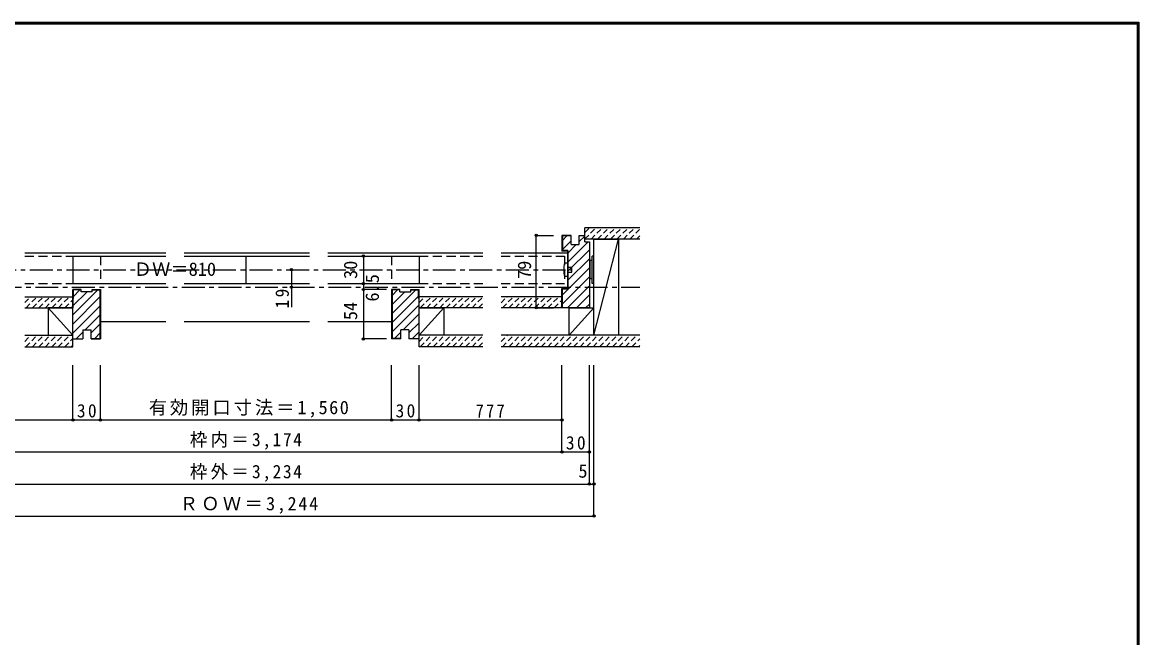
# Model space of a CAD drawing. Units: millimetres, scale not verified. Extents: x -973 to 977, y -718 to 696.
# Drawn here: x -243 to 977, y 24 to 696 of the extents above; entities that cross this region are included whole.
import ezdxf
from ezdxf.enums import TextEntityAlignment as Align

# ---------------------------------------------------------------- set-up
doc = ezdxf.new("R2010")
doc.units = ezdxf.units.MM
doc.header["$LTSCALE"] = 5
doc.header["$PDMODE"] = 32
doc.header["$PDSIZE"] = 2.5
for name, pattern in [('CHAIN1', [8, 5, -1, 1, -1]), ('DASHED1', [1.8, 1.2, -0.6]), ('DASHED2', [3, 2, -1])]:
    doc.linetypes.add(name, pattern=pattern)
for name, color, linetype in [('0-1_通り芯', 4, 'CHAIN1'), ('0-2_柱', 7, 'Continuous'), ('0-3_仕上げ', 2, 'Continuous'), ('0-4_枠', 3, 'Continuous'), ('0-6_扉', 2, 'Continuous'), ('0-7_金物', 7, 'Continuous'), ('0-B_寸法', 7, 'Continuous'), ('0-C_ハッチ', 4, 'DASHED1'), ('F-1_枠', 6, 'Continuous')]:
    doc.layers.add(name, color=color, linetype=linetype)
doc.styles.add('ＭＳ ゴシック', font='')
doc.styles.get('ＭＳ ゴシック').set_extended_font_data('MS Gothic')

msp = doc.modelspace()

# ---------------------------------------------------------------- linework, layer by layer
at = {"layer": '0-1_通り芯'}
for p, q in [((-354.404, 425.5), (357.71, 425.5)), ((-428.39, 406.5), (431.71, 406.5))]:
    msp.add_line(p, q, dxfattribs=at)
at = {"layer": '0-2_柱'}
for p, q in [((381.696, 354), (381.696, 459)), ((381.696, 459), (408.696, 459)), ((381.696, 354), (408.696, 459)), ((408.696, 459), (408.696, 354)), ((-214.432, 384), (-187.432, 354)), ((-214.432, 384), (-214.432, 354)), ((-187.432, 384), (-214.432, 384)), ((-187.432, 354), (-187.432, 384)), ((217.739, 384), (190.739, 354)), ((190.739, 384), (217.739, 384)), ((190.739, 354), (190.739, 384)), ((217.739, 384), (217.739, 354)), ((-214.432, 354), (-187.432, 354)), ((217.739, 354), (190.739, 354)), ((381.696, 354), (354.696, 354)), ((408.696, 354), (381.696, 354))]:
    msp.add_line(p, q, dxfattribs=at)
msp.add_lwpolyline([(354.696, 354), (354.696, 384), (381.696, 384)], close=True, dxfattribs=at)
at = {"layer": '0-3_仕上げ'}
for p, q in [((431.696, 471.5), (371.71, 471.5)), ((371.71, 459), (371.71, 471.5)), ((431.696, 459), (371.71, 459)), ((-239.96, 396), (-187.375, 396)), ((-187.375, 396), (-187.375, 384)), ((260.203, 396), (190.681, 396)), ((346.71, 396), (280.203, 396)), ((-239.96, 384), (-187.375, 384)), ((260.203, 384), (190.681, 384)), ((346.71, 384), (280.203, 384)), ((-239.96, 354), (-187.375, 354)), ((-187.375, 341.5), (-187.375, 354)), ((260.203, 354), (190.681, 354)), ((190.681, 341.5), (190.681, 354)), ((431.696, 354), (280.203, 354)), ((-239.96, 341.5), (-187.375, 341.5)), ((260.203, 341.5), (190.681, 341.5)), ((431.696, 341.5), (280.203, 341.5))]:
    msp.add_line(p, q, dxfattribs=at)
at = {"layer": '0-4_枠'}
for p, q in [((356.71, 462.5), (347.21, 462.5)), ((347.21, 462.5), (347.21, 446.5)), ((356.71, 453), (356.71, 463)), ((356.71, 453), (365.71, 453)), ((365.71, 453), (365.71, 463)), ((365.71, 463), (371.71, 463)), ((371.71, 456), (371.71, 463)), ((371.71, 456), (376.71, 456)), ((376.71, 456), (376.71, 384)), ((352.71, 446), (346.71, 446)), ((353.21, 446.5), (347.21, 446.5)), ((352.71, 446), (352.71, 405)), ((353.21, 446.5), (353.21, 404.5)), ((-187.375, 350), (-187.375, 404)), ((-178.375, 404), (-187.375, 404)), ((-178.375, 403.5), (-186.875, 403.5)), ((-186.875, 394), (-186.875, 403.5)), ((-178.375, 401.5), (-178.375, 404)), ((-166.375, 401.5), (-166.375, 404)), ((-166.375, 404), (-157.375, 404)), ((-166.375, 403.5), (-157.875, 403.5)), ((-157.875, 403.5), (-157.875, 350.5)), ((-157.375, 404), (-157.375, 350)), ((160.681, 404), (160.681, 350)), ((169.681, 404), (160.681, 404)), ((161.181, 403.5), (161.181, 350.5)), ((169.681, 403.5), (161.181, 403.5)), ((169.681, 401.5), (169.681, 404)), ((181.681, 404), (190.681, 404)), ((181.681, 403.5), (190.181, 403.5)), ((190.181, 394), (190.181, 403.5)), ((190.681, 350), (190.681, 404)), ((346.71, 384), (346.71, 405)), ((352.71, 405), (346.71, 405)), ((353.21, 404.5), (347.21, 404.5)), ((347.21, 384), (347.21, 404.5)), ((-186.875, 394), (-187.375, 394)), ((-166.375, 401.5), (-178.375, 401.5)), ((190.181, 394), (190.681, 394)), ((376.71, 384), (346.71, 384)), ((-176.375, 360), (-167.375, 360)), ((-176.375, 360), (-176.375, 350)), ((-167.375, 350), (-167.375, 360)), ((179.681, 360), (170.681, 360)), ((170.681, 350), (170.681, 360)), ((179.681, 360), (179.681, 350)), ((-187.375, 350), (-176.375, 350)), ((-167.375, 350.5), (-157.875, 350.5)), ((-167.375, 350), (-157.375, 350)), ((170.681, 350), (160.681, 350)), ((170.681, 350.5), (161.181, 350.5)), ((190.681, 350), (179.681, 350))]:
    msp.add_line(p, q, dxfattribs=at)
at = {"layer": '0-4_枠', "color": 4}
for p, q in [((-239.96, 444), (-85.96, 444)), ((-65.96, 444), (71.207, 444)), ((91.207, 444), (260.203, 444)), ((280.203, 444), (352.71, 444)), ((-157.375, 369), (-85.96, 369)), ((-65.96, 369), (71.207, 369)), ((91.207, 369), (160.681, 369))]:
    msp.add_line(p, q, dxfattribs=at)
at = {"layer": '0-4_枠'}
for points in [[(356.71, 463), (346.71, 463), (346.71, 446)], [(169.681, 401.5), (181.681, 401.5), (181.681, 404)]]:
    msp.add_lwpolyline(points, dxfattribs=at)
at = {"layer": '0-6_扉', "linetype": 'DASHED2'}
for p, q in [((-239.96, 440.5), (-157.375, 440.5)), ((-157.375, 440.5), (-157.375, 410.5)), ((160.681, 440.5), (160.681, 410.5)), ((160.681, 440.5), (260.203, 440.5)), ((280.203, 440.5), (349.71, 440.5)), ((349.71, 440.5), (349.71, 410.5)), ((-239.96, 410.5), (-157.375, 410.5)), ((160.681, 410.5), (260.203, 410.5)), ((280.203, 410.5), (349.71, 410.5))]:
    msp.add_line(p, q, dxfattribs=at)
at = {"layer": '0-6_扉', "color": 6}
for p, q in [((-187.375, 440.5), (-187.375, 410.5)), ((-187.375, 440.5), (-85.96, 440.5)), ((-65.96, 440.5), (71.207, 440.5)), ((1.653, 440.5), (1.653, 410.5)), ((91.207, 440.5), (190.681, 440.5)), ((190.681, 440.5), (190.681, 410.5)), ((-187.375, 410.5), (-85.96, 410.5)), ((-65.96, 410.5), (71.207, 410.5)), ((91.207, 410.5), (190.681, 410.5))]:
    msp.add_line(p, q, dxfattribs=at)
at = {"layer": '0-7_金物'}
for p, q in [((379.71, 410.568), (379.71, 440.568)), ((381.71, 440.568), (379.71, 440.568)), ((381.71, 410.568), (381.71, 440.568)), ((357.71, 428), (352.71, 428)), ((357.71, 423), (357.71, 428)), ((377.71, 434.568), (376.703, 434.568)), ((379.71, 435.568), (377.71, 435.568)), ((377.71, 415.568), (377.71, 435.568)), ((352.71, 418), (349.71, 418)), ((352.71, 423), (357.71, 423)), ((377.71, 416.568), (376.703, 416.568)), ((379.71, 415.568), (377.71, 415.568)), ((381.71, 410.568), (379.71, 410.568))]:
    msp.add_line(p, q, dxfattribs=at)
msp.add_lwpolyline([(349.71, 433), (352.71, 433), (352.71, 418)], dxfattribs=at)
msp.add_arc((377.335, 425.5), 28.625, 164.81071, 195.18929, dxfattribs=at)
at = {"layer": '0-B_寸法', "color": 4}
for p, q in [((318.765, 463), (337.596, 463)), ((318.765, 384), (318.765, 463)), ((129.977, 440.5), (129.977, 350)), ((51.207, 425.5), (51.207, 384.5)), ((155.023, 404), (129.977, 404)), ((318.765, 384), (337.596, 384)), ((155.023, 350), (129.977, 350)), ((-187.375, 261.5), (-187.375, 321.5)), ((-157.375, 261.5), (-157.375, 321.5)), ((160.681, 261.5), (160.681, 321.5)), ((190.681, 261.5), (190.681, 321.5)), ((346.71, 226.5), (346.71, 321.5)), ((376.71, 191.5), (376.71, 321.5)), ((381.696, 156.5), (381.696, 321.5)), ((-343.404, 261.5), (-187.375, 261.5)), ((-187.375, 261.5), (-157.375, 261.5)), ((-157.375, 261.5), (160.681, 261.5)), ((160.681, 261.5), (190.681, 261.5)), ((190.681, 261.5), (346.71, 261.5)), ((-343.404, 226.5), (346.71, 226.5)), ((346.71, 226.5), (376.71, 226.5)), ((-373.404, 191.5), (376.71, 191.5)), ((376.71, 191.5), (381.696, 191.5)), ((-378.39, 156.5), (381.696, 156.5))]:
    msp.add_line(p, q, dxfattribs=at)
at = {"layer": '0-B_寸法'}
for p in [(318.765, 463), (129.977, 440.5), (51.207, 425.5), (51.207, 406.5), (129.977, 410.5), (129.977, 404), (318.765, 384), (129.977, 350), (-187.375, 261.5), (-157.375, 261.5), (160.681, 261.5), (190.681, 261.5), (346.71, 261.5), (346.71, 226.5), (376.71, 226.5), (376.71, 191.5), (381.696, 191.5), (381.696, 156.5)]:
    msp.add_point(p, dxfattribs=at)
at = {"layer": '0-C_ハッチ'}
for p, q in [((371.696, 459.218), (383.978, 471.5)), ((371.71, 466.303), (376.907, 471.5)), ((378.549, 459), (391.049, 471.5)), ((385.62, 459), (398.12, 471.5)), ((392.691, 459), (405.191, 471.5)), ((399.762, 459), (412.262, 471.5)), ((406.833, 459), (419.333, 471.5)), ((413.904, 459), (426.404, 471.5)), ((420.975, 459), (431.696, 469.72)), ((428.047, 459), (431.696, 462.649)), ((-239.96, 389.718), (-233.678, 396)), ((-238.607, 384), (-226.607, 396)), ((-231.536, 384), (-219.536, 396)), ((-224.464, 384), (-212.464, 396)), ((-217.393, 384), (-205.393, 396)), ((-210.322, 384), (-198.322, 396)), ((-203.251, 384), (-191.251, 396)), ((-196.18, 384), (-187.375, 392.805)), ((190.681, 389.718), (196.964, 396)), ((192.035, 384), (204.035, 396)), ((199.106, 384), (211.106, 396)), ((206.177, 384), (218.177, 396)), ((213.248, 384), (225.248, 396)), ((220.319, 384), (232.319, 396)), ((227.39, 384), (239.39, 396)), ((234.461, 384), (246.461, 396)), ((241.532, 384), (253.532, 396)), ((248.603, 384), (260.203, 395.6)), ((280.203, 389.466), (286.738, 396)), ((281.809, 384), (293.809, 396)), ((288.88, 384), (300.88, 396)), ((295.951, 384), (307.951, 396)), ((303.022, 384), (315.022, 396)), ((310.093, 384), (322.093, 396)), ((317.164, 384), (329.164, 396)), ((324.235, 384), (336.235, 396)), ((331.306, 384), (343.306, 396)), ((338.377, 384), (346.71, 392.333)), ((-189.109, 384), (-187.375, 385.734)), ((255.674, 384), (260.203, 388.529)), ((345.448, 384), (346.71, 385.262)), ((-239.96, 347.291), (-233.251, 354)), ((-238.68, 341.5), (-226.18, 354)), ((-231.609, 341.5), (-219.109, 354)), ((-224.538, 341.5), (-212.038, 354)), ((-217.467, 341.5), (-204.967, 354)), ((-210.396, 341.5), (-197.896, 354)), ((-203.325, 341.5), (-190.825, 354)), ((190.681, 347.291), (197.39, 354)), ((191.961, 341.5), (204.461, 354)), ((199.032, 341.5), (211.532, 354)), ((206.103, 341.5), (218.603, 354)), ((213.174, 341.5), (225.674, 354)), ((220.246, 341.5), (232.746, 354)), ((227.317, 341.5), (239.817, 354)), ((234.388, 341.5), (246.888, 354)), ((241.459, 341.5), (253.959, 354)), ((280.203, 347.039), (287.164, 354)), ((281.735, 341.5), (294.235, 354)), ((288.806, 341.5), (301.306, 354)), ((295.877, 341.5), (308.377, 354)), ((302.948, 341.5), (315.448, 354)), ((310.019, 341.5), (322.519, 354)), ((317.09, 341.5), (329.59, 354)), ((324.161, 341.5), (336.661, 354)), ((331.232, 341.5), (343.732, 354)), ((338.304, 341.5), (350.804, 354)), ((345.375, 341.5), (357.875, 354)), ((352.446, 341.5), (364.946, 354)), ((359.517, 341.5), (372.017, 354)), ((366.588, 341.5), (379.088, 354)), ((373.659, 341.5), (386.159, 354)), ((380.73, 341.5), (393.23, 354)), ((387.801, 341.5), (400.301, 354)), ((394.872, 341.5), (407.372, 354)), ((401.943, 341.5), (414.443, 354)), ((409.014, 341.5), (421.514, 354)), ((416.085, 341.5), (428.585, 354)), ((-196.254, 341.5), (-187.375, 350.379)), ((-189.183, 341.5), (-187.375, 343.307)), ((248.53, 341.5), (260.203, 353.173)), ((255.601, 341.5), (260.203, 346.102)), ((423.156, 341.5), (431.71, 350.053)), ((430.227, 341.5), (431.71, 342.982))]:
    msp.add_line(p, q, dxfattribs=at)
at = {"layer": '0-C_ハッチ', "linetype": 'Continuous'}
for p, q in [((347.21, 457.584), (352.126, 462.5)), ((347.21, 447.684), (356.71, 457.184)), ((353.21, 433.885), (375.324, 456)), ((353.21, 443.785), (362.425, 453)), ((365.71, 456.285), (371.696, 462.271)), ((353.21, 423.986), (376.71, 447.486)), ((347.21, 398.187), (376.71, 427.687)), ((353.21, 414.086), (376.71, 437.586)), ((347.21, 388.287), (376.71, 417.787)), ((-187.375, 376.185), (-160.06, 403.5)), ((-186.875, 396.484), (-179.859, 403.5)), ((161.181, 397.484), (167.197, 403.5)), ((161.181, 377.685), (186.996, 403.5)), ((352.822, 384), (376.71, 407.888)), ((-187.375, 386.085), (-171.96, 401.5)), ((-187.375, 366.286), (-157.875, 395.786)), ((161.181, 387.585), (175.097, 401.5)), ((161.181, 367.786), (190.181, 396.786)), ((362.721, 384), (376.71, 397.988)), ((-187.375, 356.386), (-157.875, 385.886)), ((161.181, 357.886), (190.681, 387.386)), ((372.621, 384), (376.71, 388.089)), ((-173.862, 360), (-157.875, 375.987)), ((-167.375, 356.587), (-157.875, 366.087)), ((173.195, 360), (190.681, 377.487)), ((179.681, 356.587), (190.681, 367.587)), ((-183.862, 350), (-176.375, 357.487)), ((-163.563, 350.5), (-157.875, 356.188)), ((163.695, 350.5), (170.681, 357.487)), ((182.994, 350), (190.681, 357.688))]:
    msp.add_line(p, q, dxfattribs=at)
at = {"layer": 'F-1_枠'}
for p, q in [((-973.347, 695.833), (976.653, 695.833)), ((-973.347, 695), (976.653, 695)), ((974.986, 695.833), (974.986, -700.833)), ((975.82, 695.833), (975.82, -700.833)), ((976.653, 695.833), (976.653, -700.833)), ((-973.347, 694.167), (976.653, 694.167))]:
    msp.add_line(p, q, dxfattribs=at)

# ---------------------------------------------------------------- texts
at = {"layer": '0-B_寸法', "style": 'ＭＳ ゴシック'}
for s, p in [('ＤＷ＝810', (-120.96, 414.5)), ('5', (364.71, 194))]:
    msp.add_text(s, height=14.66, dxfattribs=at).set_placement(p, align=Align.BOTTOM_LEFT)
for s, p in [('30', (127.477, 415.5)), ('79', (317.414, 415.5)), ('6.5', (151.276, 390.815)), ('54', (127.477, 370.504))]:
    msp.add_text(s, height=14.66, rotation=90, dxfattribs=at).set_placement(p, align=Align.BOTTOM_LEFT)
at = {"layer": '0-B_寸法', "insert": (48.707, 383.375), "char_height": 14.66, "attachment_point": 7, "rotation": 90, "style": 'ＭＳ ゴシック'}
msp.add_mtext('\\T1.27;\\W0.95;19', dxfattribs=at)
at = {"layer": '0-B_寸法', "char_height": 14.66, "attachment_point": 7, "style": 'ＭＳ ゴシック'}
for s, insert in [('\\T1.16;有効開口寸法＝1,560', (-104.597, 264)), ('\\T1.27;\\W0.95;30', (-183, 264)), ('\\T1.27;\\W0.95;30', (165.056, 264)), ('\\T1.27;\\W0.9;777', (252.446, 264)), ('\\T1.19;\\W0.95;枠内＝3,174', (-59.597, 229)), ('\\T1.27;\\W0.95;30', (351.085, 229)), ('\\T1.19;\\W0.95;枠外＝3,234', (-59.597, 194)), ('\\T1.18;ＲＯＷ＝3,244', (-70.847, 159))]:
    msp.add_mtext(s, dxfattribs=dict(at, insert=insert))

doc.saveas('drawing.dxf')
